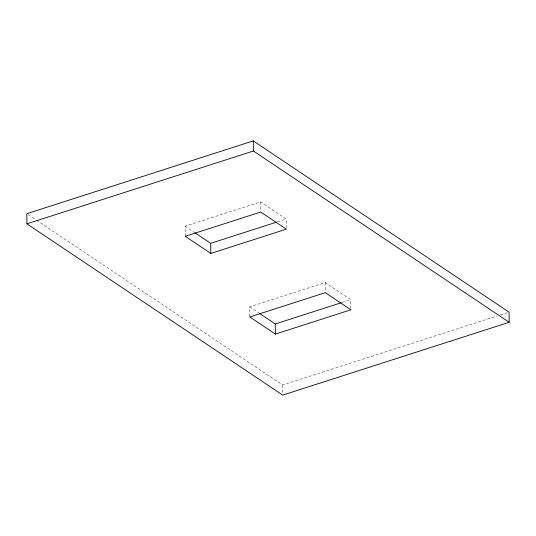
<?xml version="1.0" encoding="UTF-8"?>
<svg xmlns="http://www.w3.org/2000/svg" width="536" height="536" viewBox="0 0 536 536"><rect width="100%" height="100%" fill="white"/><g stroke="black" fill="none" stroke-linecap="round" stroke-linejoin="round"><path stroke-width="0.4" stroke-dasharray="2.68 2.01" d="M185.242 236.309L185.114 226.192L260.617 201.918L286.19 219.043L286.298 227.606M277.454 221.857L286.19 219.043M249.81 316.957L249.682 306.833L325.178 282.566L350.758 299.691L350.866 308.254M342.015 302.498L350.758 299.691M36.528 220.229L282.586 384.989L497.153 315.999M500.336 314.98L507.485 312.682M185.114 226.192L194.106 232.209M249.682 306.833L258.674 312.85M28.187 214.641L35.838 219.76M325.178 282.566L325.305 292.683M282.586 384.989L282.693 393.551M260.617 201.918L260.731 211.258"/><path stroke-width="0.8" d="M253.287 140.894L26.8 213.71L26.921 223.834L282.713 395.106L509.2 322.29L509.079 312.166L253.287 140.894L253.414 151.011L509.2 322.29M26.921 223.834L253.414 151.011M194.796 232.671L210.695 243.317L276.656 222.112M210.822 253.434L286.318 229.167L260.737 212.035L185.242 236.309L210.822 253.434L210.695 243.317M259.364 313.319L275.263 323.965L341.224 302.753M275.383 334.082L350.886 309.808L325.305 292.683L249.81 316.957L275.383 334.082L275.263 323.965"/></g></svg>
